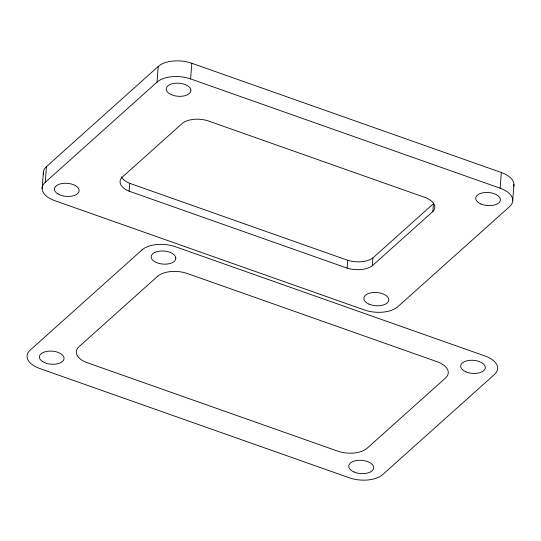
<?xml version="1.0" encoding="UTF-8"?>
<svg xmlns="http://www.w3.org/2000/svg" width="541" height="541" viewBox="0 0 541 541"><rect width="100%" height="100%" fill="white"/><g stroke="black" fill="none" stroke-linecap="round" stroke-linejoin="round"><path stroke-width="0.81" d="M42.117 188.674L43.321 172.998M501.324 172.518L500.121 188.2A24.73 13.14 4.1 0 1 509.602 206.601L397.784 306.74A24.629 13.045 4.3 0 1 364.249 309.912L54.742 200.643A24.724 13.038 4.6 0 1 45.255 182.303L46.458 166.621L158.236 66.448A24.724 13.133 4.4 0 1 191.818 63.263L501.324 172.518A24.73 13.14 4.1 0 1 513.781 186.192M129.718 183.325L347.714 260.289A19.861 10.522 4.5 0 0 372.898 257.908L433.456 203.68L432.854 211.517L372.296 265.753A19.861 10.522 4.5 0 1 347.112 268.126L129.11 191.169L129.718 183.325A19.855 10.509 4.5 0 1 121.414 176.873M45.255 182.303L157.032 82.131L158.236 66.448M500.121 188.2L190.615 78.939L191.818 63.263M347.112 268.126L347.714 260.289M372.296 265.753L372.898 257.908M512.746 200.156L513.95 184.481M43.578 174.716A24.724 13.038 4.6 0 1 46.458 166.621M432.854 211.517A19.861 10.522 4.4 0 0 425.74 197.722L207.744 120.751A19.855 10.516 4.4 0 0 182.554 123.138L122.002 177.38A19.855 10.509 4.5 0 0 129.11 191.169M157.032 82.131A24.724 13.133 4.4 0 1 190.615 78.939M190.892 90.171L190.594 91.862A12.362 6.553 4.4 0 1 171.436 94.709A12.362 6.553 4.4 0 1 171.984 83.828L174.912 83.267A12.362 6.553 4.4 0 1 190.892 90.171M175.818 257.996L175.521 259.687A12.362 6.553 4.4 0 1 156.369 262.541A12.362 6.553 4.4 0 1 156.917 251.653L159.838 251.098A12.362 6.553 4.4 0 1 175.818 257.996M141.965 249.956L30.188 350.128A24.724 13.038 4.6 0 0 39.669 368.468L349.182 477.744A24.629 13.045 4.3 0 0 382.717 474.565L494.535 374.426A24.73 13.14 4.1 0 0 485.054 356.025L175.541 246.77A24.724 13.133 4.4 0 0 141.965 249.956M157.688 276.221L79.06 346.639A21.633 11.469 4.4 0 0 87.351 362.74L337.652 451.113A21.633 11.449 4.3 0 0 367.035 448.306L445.662 377.902A22.019 11.672 4.4 0 0 437.365 361.807L187.071 273.428A22.019 11.672 4.4 0 0 157.688 276.221M369.077 304.15A12.511 6.634 4.4 0 0 388.736 300.431A12.511 6.634 4.4 0 0 371.099 292.796A12.511 6.634 4.4 0 0 369.077 304.15M480.848 203.957A12.362 6.553 4.4 0 0 500.344 200.373A12.362 6.553 4.4 0 0 483.018 192.758A12.362 6.553 4.4 0 0 480.848 203.957M57.84 193.874A12.362 6.553 4.4 0 0 78.621 192.373A12.362 6.553 4.4 0 0 63.919 183.304A12.362 6.553 4.4 0 0 57.84 193.874M465.781 371.782A12.362 6.553 4.4 0 0 485.27 368.198A12.362 6.553 4.4 0 0 467.945 360.59A12.362 6.553 4.4 0 0 465.781 371.782M354.003 471.975A12.511 6.634 4.4 0 0 373.662 468.256A12.511 6.634 4.4 0 0 356.025 460.628A12.511 6.634 4.4 0 0 354.003 471.975M42.773 361.706A12.362 6.553 4.4 0 0 63.547 360.198A12.362 6.553 4.4 0 0 48.846 351.136A12.362 6.553 4.4 0 0 42.773 361.706"/></g></svg>
